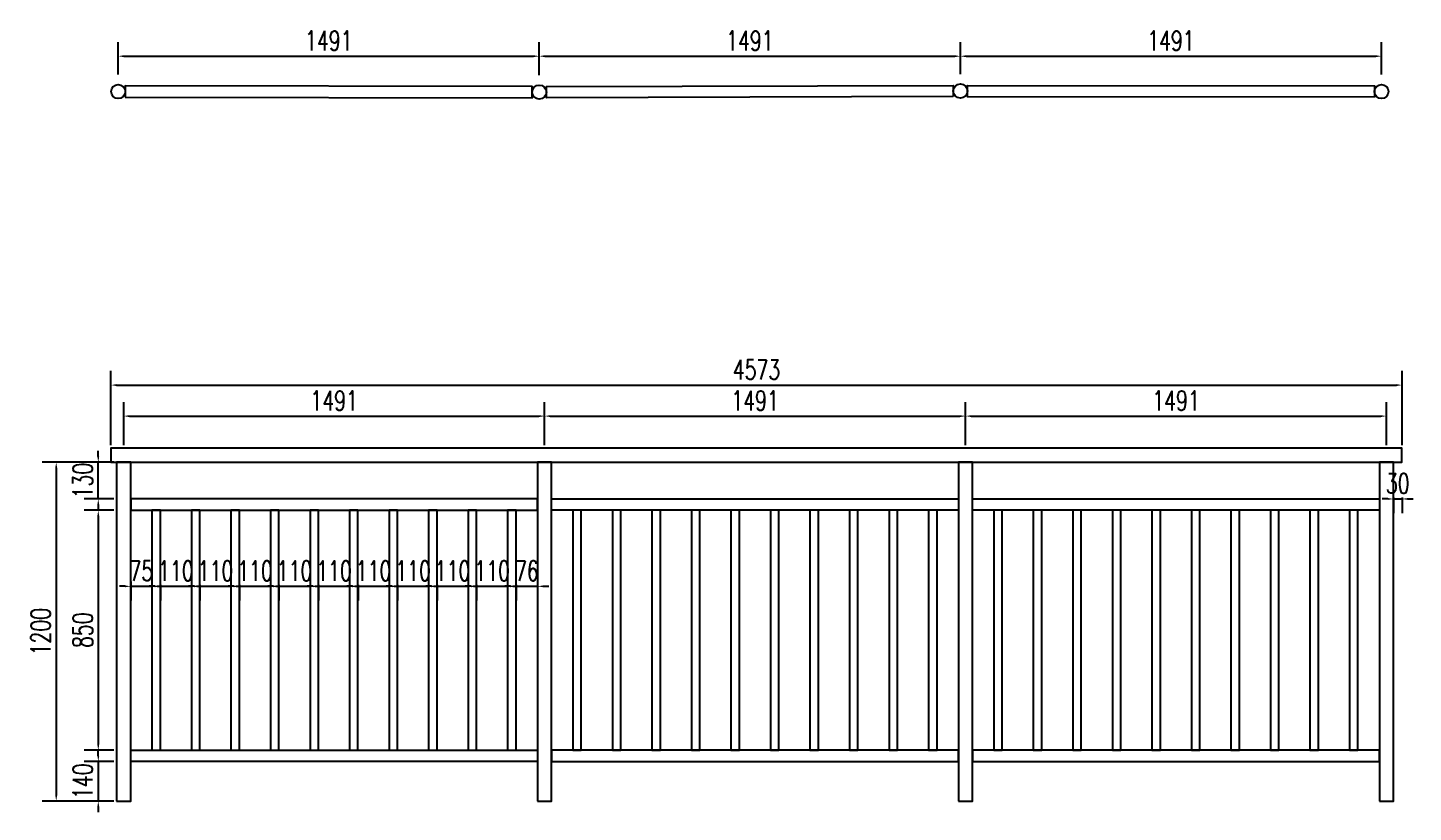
# Model space of a CAD drawing. Header units: millimetres. Extents: x -2430464 to 225692, y -180 to 1805330.
# Drawn here: x -1482052 to -1477144, y 608733 to 611513 of the extents above; entities that cross this region are included whole.
import ezdxf

# ---------------------------------------------------------------- set-up
doc = ezdxf.new("R2010")
doc.units = ezdxf.units.MM
doc.header["$LTSCALE"] = 1000
doc.layers.get('0').update_dxf_attribs({"linetype": 'CONTINUOUS'})
doc.layers.get('DEFPOINTS').update_dxf_attribs({"linetype": 'CONTINUOUS'})
for name, color, linetype in [('W-PLASTIC_RAILINGS塑木栏杆', 6, 'CONTINUOUS'), ('W-WOOD_FLOOR木地板', 30, 'CONTINUOUS'), ('景-通用-文字', 7, 'CONTINUOUS')]:
    doc.layers.add(name, color=color, linetype=linetype)
doc.styles.add('STANDARD_T3', font='simplex.shx', dxfattribs={"width": 0.7, "bigfont": 'gbcbig.shx'})
doc.dimstyles.new('W&&20', dxfattribs={"dimtxt": 70, "dimasz": 20, "dimexe": 50, "dimexo": 60, "dimgap": 20, "dimtad": 1, "dimdec": 0, "dimzin": 0, "dimdsep": 46, "dimtxsty": 'STANDARD_T3', "dimcen": 0.09, "dimclrd": 1, "dimclre": 1, "dimclrt": 7, "dimazin": 2, "dimtfac": 1, "dimtdec": 0, "dimtix": 1, "dimtmove": 2, "dimatfit": 3, "dimfxl": 0, "dimtolj": 1, "dimtzin": 0, "dimarcsym": 0})

# ---------------------------------------------------------------- blocks, each defined once
blk = doc.blocks.new('*D1460')
at = {"layer": 'DEFPOINTS', "color": 0, "transparency": 16777216}
for p in [(-1481757.4, 609973.4), (-1481951.4, 608773.4), (-1481737.4, 608773.4)]:
    blk.add_point(p, dxfattribs=at)
at = {"layer": 'W-WOOD_FLOOR木地板', "color": 1, "lineweight": -2, "transparency": 16777216}
for p, q in [((-1481817.4, 609973.4), (-1482001.4, 609973.4)), ((-1481951.4, 609953.4), (-1481951.4, 608793.4)), ((-1481797.4, 608773.4), (-1482001.4, 608773.4))]:
    blk.add_line(p, q, dxfattribs=at)
at = {"layer": 'W-WOOD_FLOOR木地板', "color": 1, "transparency": 16777216}
for points in [[(-1481954.8, 609953.4), (-1481948.1, 609953.4), (-1481951.4, 609973.4)], [(-1481954.8, 608793.4), (-1481948.1, 608793.4), (-1481951.4, 608773.4)]]:
    blk.add_solid(points, dxfattribs=at)
at = {"layer": 'W-WOOD_FLOOR木地板', "color": 7, "transparency": 16777216, "insert": (-1482006.4, 609373.4), "char_height": 70, "attachment_point": 5, "rotation": 90, "style": 'STANDARD_T3'}
blk.add_mtext('\\A1;1200', dxfattribs=at)
blk = doc.blocks.new('*D1447')
at = {"layer": 'DEFPOINTS', "color": 0, "transparency": 16777216}
for p in [(-1481687.4, 609803.4), (-1481802.4, 608953.4), (-1481687.4, 608953.4)]:
    blk.add_point(p, dxfattribs=at)
at = {"layer": 'W-WOOD_FLOOR木地板', "color": 1, "lineweight": -2, "transparency": 16777216}
for p, q in [((-1481747.4, 609803.4), (-1481852.4, 609803.4)), ((-1481802.4, 609783.4), (-1481802.4, 608973.4)), ((-1481747.4, 608953.4), (-1481852.4, 608953.4))]:
    blk.add_line(p, q, dxfattribs=at)
at = {"layer": 'W-WOOD_FLOOR木地板', "color": 1, "transparency": 16777216}
for points in [[(-1481805.8, 609783.4), (-1481799.1, 609783.4), (-1481802.4, 609803.4)], [(-1481805.8, 608973.4), (-1481799.1, 608973.4), (-1481802.4, 608953.4)]]:
    blk.add_solid(points, dxfattribs=at)
at = {"layer": 'W-WOOD_FLOOR木地板', "color": 7, "transparency": 16777216, "insert": (-1481857.4, 609378.4), "char_height": 70, "attachment_point": 5, "rotation": 90, "style": 'STANDARD_T3'}
blk.add_mtext('\\A1;850', dxfattribs=at)
blk = doc.blocks.new('*D1448')
at = {"layer": 'DEFPOINTS', "color": 0, "transparency": 16777216}
for p in [(-1481802.4, 609973.4), (-1481687.4, 609973.4), (-1481687.4, 609843.4)]:
    blk.add_point(p, dxfattribs=at)
at = {"layer": 'W-WOOD_FLOOR木地板', "color": 1, "lineweight": -2, "transparency": 16777216}
for p, q in [((-1481802.4, 609993.4), (-1481802.4, 610013.4)), ((-1481747.4, 609973.4), (-1481852.4, 609973.4)), ((-1481802.4, 609843.4), (-1481802.4, 609973.4)), ((-1481747.4, 609843.4), (-1481852.4, 609843.4)), ((-1481802.4, 609823.4), (-1481802.4, 609803.4))]:
    blk.add_line(p, q, dxfattribs=at)
at = {"layer": 'W-WOOD_FLOOR木地板', "color": 1, "transparency": 16777216}
for points in [[(-1481805.8, 609993.4), (-1481799.1, 609993.4), (-1481802.4, 609973.4)], [(-1481805.8, 609823.4), (-1481799.1, 609823.4), (-1481802.4, 609843.4)]]:
    blk.add_solid(points, dxfattribs=at)
at = {"layer": 'W-WOOD_FLOOR木地板', "color": 7, "transparency": 16777216, "insert": (-1481857.4, 609908.4), "char_height": 70, "attachment_point": 5, "rotation": 90, "style": 'STANDARD_T3'}
blk.add_mtext('\\A1;130', dxfattribs=at)
blk = doc.blocks.new('*D1461')
at = {"layer": 'DEFPOINTS', "color": 0, "transparency": 16777216}
for p in [(-1481687.4, 608913.4), (-1481802.4, 608773.4), (-1481687.4, 608773.4)]:
    blk.add_point(p, dxfattribs=at)
at = {"layer": 'W-WOOD_FLOOR木地板', "color": 1, "lineweight": -2, "transparency": 16777216}
for p, q in [((-1481802.4, 608933.4), (-1481802.4, 608953.4)), ((-1481747.4, 608913.4), (-1481852.4, 608913.4)), ((-1481802.4, 608913.4), (-1481802.4, 608773.4)), ((-1481747.4, 608773.4), (-1481852.4, 608773.4)), ((-1481802.4, 608753.4), (-1481802.4, 608733.4))]:
    blk.add_line(p, q, dxfattribs=at)
at = {"layer": 'W-WOOD_FLOOR木地板', "color": 1, "transparency": 16777216}
for points in [[(-1481805.7, 608933.4), (-1481799, 608933.4), (-1481802.4, 608913.4)], [(-1481805.7, 608753.4), (-1481799, 608753.4), (-1481802.4, 608773.4)]]:
    blk.add_solid(points, dxfattribs=at)
at = {"layer": 'W-WOOD_FLOOR木地板', "color": 7, "transparency": 16777216, "insert": (-1481857.4, 608843.4), "char_height": 70, "attachment_point": 5, "rotation": 90, "style": 'STANDARD_T3'}
blk.add_mtext('\\A1;140', dxfattribs=at)
blk = doc.blocks.new('*D1462')
at = {"layer": 'DEFPOINTS', "color": 0, "transparency": 16777216}
for p in [(-1480221.4, 610136.9), (-1481712.4, 609973.4), (-1480221.4, 609973.4)]:
    blk.add_point(p, dxfattribs=at)
at = {"layer": 'W-WOOD_FLOOR木地板', "color": 1, "lineweight": -2, "transparency": 16777216}
for p, q in [((-1481712.4, 610033.4), (-1481712.4, 610186.9)), ((-1480221.4, 610033.4), (-1480221.4, 610186.9)), ((-1481692.4, 610136.9), (-1480241.4, 610136.9))]:
    blk.add_line(p, q, dxfattribs=at)
at = {"layer": 'W-WOOD_FLOOR木地板', "color": 1, "transparency": 16777216}
for points in [[(-1481692.4, 610140.2), (-1481692.4, 610133.6), (-1481712.4, 610136.9)], [(-1480241.4, 610140.2), (-1480241.4, 610133.6), (-1480221.4, 610136.9)]]:
    blk.add_solid(points, dxfattribs=at)
at = {"layer": 'W-WOOD_FLOOR木地板', "color": 7, "transparency": 16777216, "insert": (-1480966.9, 610191.9), "char_height": 70, "attachment_point": 5, "style": 'STANDARD_T3'}
blk.add_mtext('\\A1;1491', dxfattribs=at)
blk = doc.blocks.new('*D1463')
at = {"layer": 'DEFPOINTS', "color": 0, "transparency": 16777216}
for p in [(-1478730.4, 610136.9), (-1480221.4, 609973.4), (-1478730.4, 609973.4)]:
    blk.add_point(p, dxfattribs=at)
at = {"layer": 'W-WOOD_FLOOR木地板', "color": 1, "lineweight": -2, "transparency": 16777216}
for p, q in [((-1480221.4, 610033.4), (-1480221.4, 610186.9)), ((-1478730.4, 610033.4), (-1478730.4, 610186.9)), ((-1480201.4, 610136.9), (-1478750.4, 610136.9))]:
    blk.add_line(p, q, dxfattribs=at)
at = {"layer": 'W-WOOD_FLOOR木地板', "color": 1, "transparency": 16777216}
for points in [[(-1480201.4, 610140.2), (-1480201.4, 610133.6), (-1480221.4, 610136.9)], [(-1478750.4, 610140.2), (-1478750.4, 610133.6), (-1478730.4, 610136.9)]]:
    blk.add_solid(points, dxfattribs=at)
at = {"layer": 'W-WOOD_FLOOR木地板', "color": 7, "transparency": 16777216, "insert": (-1479475.9, 610191.9), "char_height": 70, "attachment_point": 5, "style": 'STANDARD_T3'}
blk.add_mtext('\\A1;1491', dxfattribs=at)
blk = doc.blocks.new('*D1464')
at = {"layer": 'DEFPOINTS', "color": 0, "transparency": 16777216}
for p in [(-1477239.4, 610136.9), (-1478730.4, 609973.4), (-1477239.4, 609973.4)]:
    blk.add_point(p, dxfattribs=at)
at = {"layer": 'W-WOOD_FLOOR木地板', "color": 1, "lineweight": -2, "transparency": 16777216}
for p, q in [((-1478730.4, 610033.4), (-1478730.4, 610186.9)), ((-1477239.4, 610033.4), (-1477239.4, 610186.9)), ((-1478710.4, 610136.9), (-1477259.4, 610136.9))]:
    blk.add_line(p, q, dxfattribs=at)
at = {"layer": 'W-WOOD_FLOOR木地板', "color": 1, "transparency": 16777216}
for points in [[(-1478710.4, 610140.2), (-1478710.4, 610133.6), (-1478730.4, 610136.9)], [(-1477259.4, 610140.2), (-1477259.4, 610133.6), (-1477239.4, 610136.9)]]:
    blk.add_solid(points, dxfattribs=at)
at = {"layer": 'W-WOOD_FLOOR木地板', "color": 7, "transparency": 16777216, "insert": (-1477984.9, 610191.9), "char_height": 70, "attachment_point": 5, "style": 'STANDARD_T3'}
blk.add_mtext('\\A1;1491', dxfattribs=at)
blk = doc.blocks.new('*U1443')
at = {"layer": 'W-PLASTIC_RAILINGS塑木栏杆'}
blk.add_lwpolyline([(-15, -420), (15, -420), (15, 430), (-15, 430)], close=True, dxfattribs=at)
blk = doc.blocks.new('*U1444')
at = {"layer": 'W-PLASTIC_RAILINGS塑木栏杆', "color": 0, "linetype": 'ByBlock', "lineweight": -2, "transparency": 16777216}
for p in [(0, 0), (140, 0), (280, 0), (420, 0), (560, 0), (700, 0), (840, 0), (980, 0), (1120, 0), (1260, 0)]:
    blk.add_blockref('*U1443', p, dxfattribs=at)
blk = doc.blocks.new('*D1449')
at = {"layer": 'DEFPOINTS', "color": 0, "transparency": 16777216}
for p in [(-1481687.4, 609610.9), (-1481612.4, 609610.9), (-1481612.4, 609533.9)]:
    blk.add_point(p, dxfattribs=at)
at = {"layer": 'W-WOOD_FLOOR木地板', "color": 1, "lineweight": -2, "transparency": 16777216}
for p, q in [((-1481707.4, 609533.9), (-1481727.4, 609533.9)), ((-1481687.4, 609550.9), (-1481687.4, 609483.9)), ((-1481687.4, 609533.9), (-1481612.4, 609533.9)), ((-1481612.4, 609550.9), (-1481612.4, 609483.9)), ((-1481592.4, 609533.9), (-1481572.4, 609533.9))]:
    blk.add_line(p, q, dxfattribs=at)
at = {"layer": 'W-WOOD_FLOOR木地板', "color": 1, "transparency": 16777216}
for points in [[(-1481707.4, 609537.2), (-1481707.4, 609530.6), (-1481687.4, 609533.9)], [(-1481592.4, 609537.2), (-1481592.4, 609530.6), (-1481612.4, 609533.9)]]:
    blk.add_solid(points, dxfattribs=at)
at = {"layer": 'W-WOOD_FLOOR木地板', "color": 7, "transparency": 16777216, "insert": (-1481649.9, 609588.9), "char_height": 70, "attachment_point": 5, "style": 'STANDARD_T3'}
blk.add_mtext('\\A1;75', dxfattribs=at)
blk = doc.blocks.new('*D1450')
at = {"layer": 'DEFPOINTS', "color": 0, "transparency": 16777216}
for p in [(-1480742.4, 609657.8), (-1480632.4, 609657.8), (-1480632.4, 609533.9)]:
    blk.add_point(p, dxfattribs=at)
at = {"layer": '景-通用-文字', "color": 1, "lineweight": -2, "transparency": 16777216}
for p, q in [((-1480762.4, 609533.9), (-1480782.4, 609533.9)), ((-1480742.4, 609538.9), (-1480742.4, 609483.9)), ((-1480742.4, 609533.9), (-1480632.4, 609533.9)), ((-1480632.4, 609538.9), (-1480632.4, 609483.9)), ((-1480612.4, 609533.9), (-1480592.4, 609533.9))]:
    blk.add_line(p, q, dxfattribs=at)
at = {"layer": '景-通用-文字', "color": 1, "transparency": 16777216}
for points in [[(-1480762.4, 609537.2), (-1480762.4, 609530.6), (-1480742.4, 609533.9)], [(-1480612.4, 609537.2), (-1480612.4, 609530.6), (-1480632.4, 609533.9)]]:
    blk.add_solid(points, dxfattribs=at)
at = {"layer": '景-通用-文字', "color": 7, "transparency": 16777216, "insert": (-1480687.4, 609588.9), "char_height": 70, "attachment_point": 5, "style": 'STANDARD_T3'}
blk.add_mtext('\\A1;110', dxfattribs=at)
blk = doc.blocks.new('*D1451')
at = {"layer": 'DEFPOINTS', "color": 0, "transparency": 16777216}
for p in [(-1480462.4, 609657.8), (-1480352.4, 609657.8), (-1480352.4, 609533.9)]:
    blk.add_point(p, dxfattribs=at)
at = {"layer": '景-通用-文字', "color": 1, "lineweight": -2, "transparency": 16777216}
for p, q in [((-1480482.4, 609533.9), (-1480502.4, 609533.9)), ((-1480462.4, 609538.9), (-1480462.4, 609483.9)), ((-1480462.4, 609533.9), (-1480352.4, 609533.9)), ((-1480352.4, 609538.9), (-1480352.4, 609483.9)), ((-1480332.4, 609533.9), (-1480312.4, 609533.9))]:
    blk.add_line(p, q, dxfattribs=at)
at = {"layer": '景-通用-文字', "color": 1, "transparency": 16777216}
for points in [[(-1480482.4, 609537.2), (-1480482.4, 609530.6), (-1480462.4, 609533.9)], [(-1480332.4, 609537.2), (-1480332.4, 609530.6), (-1480352.4, 609533.9)]]:
    blk.add_solid(points, dxfattribs=at)
at = {"layer": '景-通用-文字', "color": 7, "transparency": 16777216, "insert": (-1480407.4, 609588.9), "char_height": 70, "attachment_point": 5, "style": 'STANDARD_T3'}
blk.add_mtext('\\A1;110', dxfattribs=at)
blk = doc.blocks.new('*D1452')
at = {"layer": 'DEFPOINTS', "color": 0, "transparency": 16777216}
for p in [(-1480322.4, 609657.8), (-1480246.4, 609657.8), (-1480246.4, 609533.9)]:
    blk.add_point(p, dxfattribs=at)
at = {"layer": '景-通用-文字', "color": 1, "lineweight": -2, "transparency": 16777216}
for p, q in [((-1480342.4, 609533.9), (-1480362.4, 609533.9)), ((-1480322.4, 609538.9), (-1480322.4, 609483.9)), ((-1480322.4, 609533.9), (-1480246.4, 609533.9)), ((-1480246.4, 609538.9), (-1480246.4, 609483.9)), ((-1480226.4, 609533.9), (-1480206.4, 609533.9))]:
    blk.add_line(p, q, dxfattribs=at)
at = {"layer": '景-通用-文字', "color": 1, "transparency": 16777216}
for points in [[(-1480342.4, 609537.2), (-1480342.4, 609530.6), (-1480322.4, 609533.9)], [(-1480226.4, 609537.2), (-1480226.4, 609530.6), (-1480246.4, 609533.9)]]:
    blk.add_solid(points, dxfattribs=at)
at = {"layer": '景-通用-文字', "color": 7, "transparency": 16777216, "insert": (-1480284.4, 609588.9), "char_height": 70, "attachment_point": 5, "style": 'STANDARD_T3'}
blk.add_mtext('\\A1;76', dxfattribs=at)
blk = doc.blocks.new('*D1453')
at = {"layer": 'DEFPOINTS', "color": 0, "transparency": 16777216}
for p in [(-1480602.4, 609657.8), (-1480492.4, 609657.8), (-1480492.4, 609533.9)]:
    blk.add_point(p, dxfattribs=at)
at = {"layer": '景-通用-文字', "color": 1, "lineweight": -2, "transparency": 16777216}
for p, q in [((-1480622.4, 609533.9), (-1480642.4, 609533.9)), ((-1480602.4, 609538.9), (-1480602.4, 609483.9)), ((-1480602.4, 609533.9), (-1480492.4, 609533.9)), ((-1480492.4, 609538.9), (-1480492.4, 609483.9)), ((-1480472.4, 609533.9), (-1480452.4, 609533.9))]:
    blk.add_line(p, q, dxfattribs=at)
at = {"layer": '景-通用-文字', "color": 1, "transparency": 16777216}
for points in [[(-1480622.4, 609537.2), (-1480622.4, 609530.6), (-1480602.4, 609533.9)], [(-1480472.4, 609537.2), (-1480472.4, 609530.6), (-1480492.4, 609533.9)]]:
    blk.add_solid(points, dxfattribs=at)
at = {"layer": '景-通用-文字', "color": 7, "transparency": 16777216, "insert": (-1480547.4, 609588.9), "char_height": 70, "attachment_point": 5, "style": 'STANDARD_T3'}
blk.add_mtext('\\A1;110', dxfattribs=at)
blk = doc.blocks.new('*D1454')
at = {"layer": 'DEFPOINTS', "color": 0, "transparency": 16777216}
for p in [(-1480882.4, 609657.8), (-1480772.4, 609657.8), (-1480772.4, 609533.9)]:
    blk.add_point(p, dxfattribs=at)
at = {"layer": '景-通用-文字', "color": 1, "lineweight": -2, "transparency": 16777216}
for p, q in [((-1480902.4, 609533.9), (-1480922.4, 609533.9)), ((-1480882.4, 609538.9), (-1480882.4, 609483.9)), ((-1480882.4, 609533.9), (-1480772.4, 609533.9)), ((-1480772.4, 609538.9), (-1480772.4, 609483.9)), ((-1480752.4, 609533.9), (-1480732.4, 609533.9))]:
    blk.add_line(p, q, dxfattribs=at)
at = {"layer": '景-通用-文字', "color": 1, "transparency": 16777216}
for points in [[(-1480902.4, 609537.2), (-1480902.4, 609530.6), (-1480882.4, 609533.9)], [(-1480752.4, 609537.2), (-1480752.4, 609530.6), (-1480772.4, 609533.9)]]:
    blk.add_solid(points, dxfattribs=at)
at = {"layer": '景-通用-文字', "color": 7, "transparency": 16777216, "insert": (-1480827.4, 609588.9), "char_height": 70, "attachment_point": 5, "style": 'STANDARD_T3'}
blk.add_mtext('\\A1;110', dxfattribs=at)
blk = doc.blocks.new('*D1455')
at = {"layer": 'DEFPOINTS', "color": 0, "transparency": 16777216}
for p in [(-1481022.4, 609657.8), (-1480912.4, 609657.8), (-1480912.4, 609533.9)]:
    blk.add_point(p, dxfattribs=at)
at = {"layer": '景-通用-文字', "color": 1, "lineweight": -2, "transparency": 16777216}
for p, q in [((-1481042.4, 609533.9), (-1481062.4, 609533.9)), ((-1481022.4, 609538.9), (-1481022.4, 609483.9)), ((-1481022.4, 609533.9), (-1480912.4, 609533.9)), ((-1480912.4, 609538.9), (-1480912.4, 609483.9)), ((-1480892.4, 609533.9), (-1480872.4, 609533.9))]:
    blk.add_line(p, q, dxfattribs=at)
at = {"layer": '景-通用-文字', "color": 1, "transparency": 16777216}
for points in [[(-1481042.4, 609537.2), (-1481042.4, 609530.6), (-1481022.4, 609533.9)], [(-1480892.4, 609537.2), (-1480892.4, 609530.6), (-1480912.4, 609533.9)]]:
    blk.add_solid(points, dxfattribs=at)
at = {"layer": '景-通用-文字', "color": 7, "transparency": 16777216, "insert": (-1480967.4, 609588.9), "char_height": 70, "attachment_point": 5, "style": 'STANDARD_T3'}
blk.add_mtext('\\A1;110', dxfattribs=at)
blk = doc.blocks.new('*D1456')
at = {"layer": 'DEFPOINTS', "color": 0, "transparency": 16777216}
for p in [(-1481162.4, 609657.8), (-1481052.4, 609657.8), (-1481052.4, 609533.9)]:
    blk.add_point(p, dxfattribs=at)
at = {"layer": '景-通用-文字', "color": 1, "lineweight": -2, "transparency": 16777216}
for p, q in [((-1481182.4, 609533.9), (-1481202.4, 609533.9)), ((-1481162.4, 609538.9), (-1481162.4, 609483.9)), ((-1481162.4, 609533.9), (-1481052.4, 609533.9)), ((-1481052.4, 609538.9), (-1481052.4, 609483.9)), ((-1481032.4, 609533.9), (-1481012.4, 609533.9))]:
    blk.add_line(p, q, dxfattribs=at)
at = {"layer": '景-通用-文字', "color": 1, "transparency": 16777216}
for points in [[(-1481182.4, 609537.2), (-1481182.4, 609530.6), (-1481162.4, 609533.9)], [(-1481032.4, 609537.2), (-1481032.4, 609530.6), (-1481052.4, 609533.9)]]:
    blk.add_solid(points, dxfattribs=at)
at = {"layer": '景-通用-文字', "color": 7, "transparency": 16777216, "insert": (-1481107.4, 609588.9), "char_height": 70, "attachment_point": 5, "style": 'STANDARD_T3'}
blk.add_mtext('\\A1;110', dxfattribs=at)
blk = doc.blocks.new('*D1457')
at = {"layer": 'DEFPOINTS', "color": 0, "transparency": 16777216}
for p in [(-1481302.4, 609657.8), (-1481192.4, 609657.8), (-1481192.4, 609533.9)]:
    blk.add_point(p, dxfattribs=at)
at = {"layer": '景-通用-文字', "color": 1, "lineweight": -2, "transparency": 16777216}
for p, q in [((-1481322.4, 609533.9), (-1481342.4, 609533.9)), ((-1481302.4, 609538.9), (-1481302.4, 609483.9)), ((-1481302.4, 609533.9), (-1481192.4, 609533.9)), ((-1481192.4, 609538.9), (-1481192.4, 609483.9)), ((-1481172.4, 609533.9), (-1481152.4, 609533.9))]:
    blk.add_line(p, q, dxfattribs=at)
at = {"layer": '景-通用-文字', "color": 1, "transparency": 16777216}
for points in [[(-1481322.4, 609537.2), (-1481322.4, 609530.6), (-1481302.4, 609533.9)], [(-1481172.4, 609537.2), (-1481172.4, 609530.6), (-1481192.4, 609533.9)]]:
    blk.add_solid(points, dxfattribs=at)
at = {"layer": '景-通用-文字', "color": 7, "transparency": 16777216, "insert": (-1481247.4, 609588.9), "char_height": 70, "attachment_point": 5, "style": 'STANDARD_T3'}
blk.add_mtext('\\A1;110', dxfattribs=at)
blk = doc.blocks.new('*D1458')
at = {"layer": 'DEFPOINTS', "color": 0, "transparency": 16777216}
for p in [(-1481442.4, 609657.8), (-1481332.4, 609657.8), (-1481332.4, 609533.9)]:
    blk.add_point(p, dxfattribs=at)
at = {"layer": '景-通用-文字', "color": 1, "lineweight": -2, "transparency": 16777216}
for p, q in [((-1481462.4, 609533.9), (-1481482.4, 609533.9)), ((-1481442.4, 609538.9), (-1481442.4, 609483.9)), ((-1481442.4, 609533.9), (-1481332.4, 609533.9)), ((-1481332.4, 609538.9), (-1481332.4, 609483.9)), ((-1481312.4, 609533.9), (-1481292.4, 609533.9))]:
    blk.add_line(p, q, dxfattribs=at)
at = {"layer": '景-通用-文字', "color": 1, "transparency": 16777216}
for points in [[(-1481462.4, 609537.2), (-1481462.4, 609530.6), (-1481442.4, 609533.9)], [(-1481312.4, 609537.2), (-1481312.4, 609530.6), (-1481332.4, 609533.9)]]:
    blk.add_solid(points, dxfattribs=at)
at = {"layer": '景-通用-文字', "color": 7, "transparency": 16777216, "insert": (-1481387.4, 609588.9), "char_height": 70, "attachment_point": 5, "style": 'STANDARD_T3'}
blk.add_mtext('\\A1;110', dxfattribs=at)
blk = doc.blocks.new('*D1459')
at = {"layer": 'DEFPOINTS', "color": 0, "transparency": 16777216}
for p in [(-1481582.4, 609657.8), (-1481472.4, 609657.8), (-1481472.4, 609533.9)]:
    blk.add_point(p, dxfattribs=at)
at = {"layer": '景-通用-文字', "color": 1, "lineweight": -2, "transparency": 16777216}
for p, q in [((-1481602.4, 609533.9), (-1481622.4, 609533.9)), ((-1481582.4, 609538.9), (-1481582.4, 609483.9)), ((-1481582.4, 609533.9), (-1481472.4, 609533.9)), ((-1481472.4, 609538.9), (-1481472.4, 609483.9)), ((-1481452.4, 609533.9), (-1481432.4, 609533.9))]:
    blk.add_line(p, q, dxfattribs=at)
at = {"layer": '景-通用-文字', "color": 1, "transparency": 16777216}
for points in [[(-1481602.4, 609537.2), (-1481602.4, 609530.6), (-1481582.4, 609533.9)], [(-1481452.4, 609537.2), (-1481452.4, 609530.6), (-1481472.4, 609533.9)]]:
    blk.add_solid(points, dxfattribs=at)
at = {"layer": '景-通用-文字', "color": 7, "transparency": 16777216, "insert": (-1481527.4, 609588.9), "char_height": 70, "attachment_point": 5, "style": 'STANDARD_T3'}
blk.add_mtext('\\A1;110', dxfattribs=at)
blk = doc.blocks.new('*U1445')
at = {"layer": 'W-PLASTIC_RAILINGS塑木栏杆'}
blk.add_lwpolyline([(-15, -420), (15, -420), (15, 430), (-15, 430)], close=True, dxfattribs=at)
blk = doc.blocks.new('*U1446')
at = {"layer": 'W-PLASTIC_RAILINGS塑木栏杆', "color": 0, "linetype": 'ByBlock', "lineweight": -2, "transparency": 16777216}
for p in [(0, 0), (140, 0), (280, 0), (420, 0), (560, 0), (700, 0), (840, 0), (980, 0), (1120, 0), (1260, 0)]:
    blk.add_blockref('*U1445', p, dxfattribs=at)
blk = doc.blocks.new('*U1441')
at = {"layer": 'W-PLASTIC_RAILINGS塑木栏杆'}
blk.add_lwpolyline([(-15, -420), (15, -420), (15, 430), (-15, 430)], close=True, dxfattribs=at)
blk = doc.blocks.new('*U1442')
at = {"layer": 'W-PLASTIC_RAILINGS塑木栏杆', "color": 0, "linetype": 'ByBlock', "lineweight": -2, "transparency": 16777216}
for p in [(0, 0), (140, 0), (280, 0), (420, 0), (560, 0), (700, 0), (840, 0), (980, 0), (1120, 0), (1260, 0)]:
    blk.add_blockref('*U1441', p, dxfattribs=at)
blk = doc.blocks.new('*D2149')
at = {"color": 1, "lineweight": -2, "transparency": 16777216}
for p, q in [((-1477234.4, 609843.4), (-1477254.4, 609843.4)), ((-1477214.4, 609848.4), (-1477214.4, 609793.4)), ((-1477214.4, 609843.4), (-1477184.4, 609843.4)), ((-1477184.4, 609848.4), (-1477184.4, 609793.4)), ((-1477164.4, 609843.4), (-1477144.4, 609843.4))]:
    blk.add_line(p, q, dxfattribs=at)
at = {"color": 1, "transparency": 16777216}
for points in [[(-1477234.4, 609846.7), (-1477234.4, 609840.1), (-1477214.4, 609843.4)], [(-1477164.4, 609846.7), (-1477164.4, 609840.1), (-1477184.4, 609843.4)]]:
    blk.add_solid(points, dxfattribs=at)
at = {"layer": 'DEFPOINTS', "color": 0, "transparency": 16777216}
for p in [(-1477214.4, 609973.4), (-1477184.4, 609973.4), (-1477184.4, 609843.4)]:
    blk.add_point(p, dxfattribs=at)
at = {"color": 7, "transparency": 16777216, "insert": (-1477199.4, 609898.4), "char_height": 70, "attachment_point": 5, "style": 'STANDARD_T3'}
blk.add_mtext('\\A1;30', dxfattribs=at)
blk = doc.blocks.new('*D2150')
at = {"layer": 'DEFPOINTS', "color": 0, "transparency": 16777216}
for p in [(-1477184.4, 610246.8), (-1481757.4, 609973.4), (-1477184.4, 609973.4)]:
    blk.add_point(p, dxfattribs=at)
at = {"layer": 'W-WOOD_FLOOR木地板', "color": 1, "lineweight": -2, "transparency": 16777216}
for p, q in [((-1481757.4, 610033.4), (-1481757.4, 610296.8)), ((-1477184.4, 610033.4), (-1477184.4, 610296.8)), ((-1481737.4, 610246.8), (-1477204.4, 610246.8))]:
    blk.add_line(p, q, dxfattribs=at)
at = {"layer": 'W-WOOD_FLOOR木地板', "color": 1, "transparency": 16777216}
for points in [[(-1481737.4, 610250.2), (-1481737.4, 610243.5), (-1481757.4, 610246.8)], [(-1477204.4, 610250.2), (-1477204.4, 610243.5), (-1477184.4, 610246.8)]]:
    blk.add_solid(points, dxfattribs=at)
at = {"layer": 'W-WOOD_FLOOR木地板', "color": 7, "transparency": 16777216, "insert": (-1479470.9, 610301.8), "char_height": 70, "attachment_point": 5, "style": 'STANDARD_T3'}
blk.add_mtext('\\A1;4573', dxfattribs=at)
blk = doc.blocks.new('*D2335')
at = {"color": 1, "lineweight": -2, "transparency": 16777216}
for p, q in [((-1481731.8, 611346.7), (-1481731.8, 611461.9)), ((-1480240.3, 611344.8), (-1480240.3, 611461.9)), ((-1481711.8, 611411.9), (-1480260.3, 611411.9))]:
    blk.add_line(p, q, dxfattribs=at)
at = {"color": 1, "transparency": 16777216}
for points in [[(-1481711.8, 611415.3), (-1481711.8, 611408.6), (-1481731.8, 611411.9)], [(-1480260.3, 611415.3), (-1480260.3, 611408.6), (-1480240.3, 611411.9)]]:
    blk.add_solid(points, dxfattribs=at)
at = {"layer": 'DEFPOINTS', "color": 0, "transparency": 16777216}
for p in [(-1480240.3, 611411.9), (-1481731.8, 611286.7), (-1480240.3, 611284.8)]:
    blk.add_point(p, dxfattribs=at)
at = {"color": 7, "transparency": 16777216, "insert": (-1480986, 611466.9), "char_height": 70, "attachment_point": 5, "style": 'STANDARD_T3'}
blk.add_mtext('\\A1;1491', dxfattribs=at)
blk = doc.blocks.new('*D2336')
at = {"color": 1, "lineweight": -2, "transparency": 16777216}
for p, q in [((-1480240.3, 611344.8), (-1480240.3, 611461.9)), ((-1478748.8, 611348.6), (-1478748.8, 611461.9)), ((-1480220.3, 611411.9), (-1478768.8, 611411.9))]:
    blk.add_line(p, q, dxfattribs=at)
at = {"color": 1, "transparency": 16777216}
for points in [[(-1480220.3, 611415.3), (-1480220.3, 611408.6), (-1480240.3, 611411.9)], [(-1478768.8, 611415.3), (-1478768.8, 611408.6), (-1478748.8, 611411.9)]]:
    blk.add_solid(points, dxfattribs=at)
at = {"layer": 'DEFPOINTS', "color": 0, "transparency": 16777216}
for p in [(-1478748.8, 611411.9), (-1480240.3, 611284.8), (-1478748.8, 611288.6)]:
    blk.add_point(p, dxfattribs=at)
at = {"color": 7, "transparency": 16777216, "insert": (-1479494.5, 611466.9), "char_height": 70, "attachment_point": 5, "style": 'STANDARD_T3'}
blk.add_mtext('\\A1;1491', dxfattribs=at)
blk = doc.blocks.new('*D2337')
at = {"color": 1, "lineweight": -2, "transparency": 16777216}
for p, q in [((-1478748.8, 611348.6), (-1478748.8, 611461.9)), ((-1477257.3, 611346.7), (-1477257.3, 611461.9)), ((-1478728.8, 611411.9), (-1477277.3, 611411.9))]:
    blk.add_line(p, q, dxfattribs=at)
at = {"color": 1, "transparency": 16777216}
for points in [[(-1478728.8, 611415.3), (-1478728.8, 611408.6), (-1478748.8, 611411.9)], [(-1477277.3, 611415.3), (-1477277.3, 611408.6), (-1477257.3, 611411.9)]]:
    blk.add_solid(points, dxfattribs=at)
at = {"layer": 'DEFPOINTS', "color": 0, "transparency": 16777216}
for p in [(-1477257.3, 611411.9), (-1478748.8, 611288.6), (-1477257.3, 611286.7)]:
    blk.add_point(p, dxfattribs=at)
at = {"color": 7, "transparency": 16777216, "insert": (-1478003.1, 611466.9), "char_height": 70, "attachment_point": 5, "style": 'STANDARD_T3'}
blk.add_mtext('\\A1;1491', dxfattribs=at)

msp = doc.modelspace()

# ---------------------------------------------------------------- linework, layer by layer
at = {"layer": 'W-PLASTIC_RAILINGS塑木栏杆'}
for points in [[(-1481706.78, 611266.65), (-1480265.28, 611264.81), (-1480265.23, 611304.81), (-1481706.73, 611306.65)], [(-1478773.83, 611268.61), (-1480215.28, 611264.75), (-1480215.23, 611304.75), (-1478773.78, 611308.61)], [(-1477282.34, 611266.71), (-1478723.83, 611268.54), (-1478723.78, 611308.54), (-1477282.29, 611306.71)], [(-1481757.44, 609973.41), (-1477184.44, 609973.41), (-1477184.44, 610023.41), (-1481757.44, 610023.41)], [(-1481737.44, 608773.41), (-1481687.44, 608773.41), (-1481687.44, 609973.41), (-1481737.44, 609973.41)], [(-1480246.44, 608773.41), (-1480196.44, 608773.41), (-1480196.44, 609973.41), (-1480246.44, 609973.41)], [(-1478755.44, 608773.41), (-1478705.44, 608773.41), (-1478705.44, 609973.41), (-1478755.44, 609973.41)], [(-1477264.44, 608773.41), (-1477214.44, 608773.41), (-1477214.44, 609973.41), (-1477264.44, 609973.41)], [(-1481687.44, 609803.41), (-1480246.44, 609803.41), (-1480246.44, 609843.41), (-1481687.44, 609843.41)], [(-1478755.44, 609803.41), (-1480196.44, 609803.41), (-1480196.44, 609843.41), (-1478755.44, 609843.41)], [(-1477264.44, 609803.41), (-1478705.44, 609803.41), (-1478705.44, 609843.41), (-1477264.44, 609843.41)], [(-1481687.44, 608953.41), (-1480246.44, 608953.41), (-1480246.44, 608913.41), (-1481687.44, 608913.41)], [(-1478755.44, 608953.41), (-1480196.44, 608953.41), (-1480196.44, 608913.41), (-1478755.44, 608913.41)], [(-1477264.44, 608953.41), (-1478705.44, 608953.41), (-1478705.44, 608913.41), (-1477264.44, 608913.41)]]:
    msp.add_lwpolyline(points, close=True, dxfattribs=at)
for centre in [(-1481731.76, 611286.68), (-1480240.26, 611284.78), (-1478748.81, 611288.57), (-1477257.31, 611286.68)]:
    msp.add_circle(centre, 25, dxfattribs=at)

# ---------------------------------------------------------------- block references
for name, p in [('*U1444', (-1481597.44, 609373.41)), ('*U1446', (-1480106.44, 609373.41)), ('*U1442', (-1478615.44, 609373.41))]:
    msp.add_blockref(name, p, dxfattribs=at)

# ---------------------------------------------------------------- dimensions: what is measured, and where the dimension line sits
for base, p1, p2, picture, middle in [((-1480240.2593, 611411.9294), (-1481731.7581, 611286.678), (-1480240.2593, 611284.7813), '*D2335', (-1480986.0087, 611466.9294)), ((-1478748.81, 611411.93), (-1480240.26, 611284.78), (-1478748.81, 611288.57), '*D2336', (-1479494.53, 611466.93)), ((-1477257.3104, 611411.9294), (-1478748.8092, 611288.5747), (-1477257.3104, 611286.678), '*D2337', (-1478003.0598, 611466.9294))]:
    dim = msp.add_linear_dim(base=base, p1=p1, p2=p2, dimstyle='W&&20')
    dim.commit()
    dim.dimension.update_dxf_attribs({"geometry": picture, "text_midpoint": middle})
at = {"color": 1}
dim = msp.add_linear_dim(base=(-1477184.44, 609843.41), p1=(-1477214.44, 609973.41), p2=(-1477184.44, 609973.41), dimstyle='W&&20', override={"dimfxl": 5, "dimfxlon": 1, "dimarcsym": 2}, dxfattribs=at)
dim.commit()
dim.dimension.update_dxf_attribs({"geometry": '*D2149', "text_midpoint": (-1477199.44, 609898.41)})
at = {"layer": 'W-WOOD_FLOOR木地板'}
for base, p1, p2, picture, middle in [((-1477184.44, 610246.82), (-1481757.44, 609973.41), (-1477184.44, 609973.41), '*D2150', (-1479470.94, 610301.82)), ((-1480221.44, 610136.91), (-1481712.44, 609973.41), (-1480221.44, 609973.41), '*D1462', (-1480966.94, 610191.91)), ((-1478730.44, 610136.91), (-1480221.44, 609973.41), (-1478730.44, 609973.41), '*D1463', (-1479475.94, 610191.91)), ((-1477239.44, 610136.91), (-1478730.44, 609973.41), (-1477239.44, 609973.41), '*D1464', (-1477984.94, 610191.91)), ((-1481612.44, 609533.91), (-1481687.44, 609610.91), (-1481612.44, 609610.91), '*D1449', (-1481649.94, 609588.91))]:
    dim = msp.add_linear_dim(base=base, p1=p1, p2=p2, dimstyle='W&&20', dxfattribs=at)
    dim.commit()
    dim.dimension.update_dxf_attribs({"geometry": picture, "text_midpoint": middle})
for base, p1, p2, picture, middle in [((-1481802.44, 609973.41), (-1481687.44, 609843.41), (-1481687.44, 609973.41), '*D1448', (-1481857.44, 609908.41)), ((-1481951.44, 608773.41), (-1481757.44, 609973.41), (-1481737.44, 608773.41), '*D1460', (-1482006.44, 609373.41)), ((-1481802.44, 608953.41), (-1481687.44, 609803.41), (-1481687.44, 608953.41), '*D1447', (-1481857.44, 609378.41)), ((-1481802.37, 608773.41), (-1481687.44, 608913.41), (-1481687.44, 608773.41), '*D1461', (-1481857.37, 608843.41))]:
    dim = msp.add_linear_dim(base=base, p1=p1, p2=p2, angle=90, dimstyle='W&&20', dxfattribs=at)
    dim.commit()
    dim.dimension.update_dxf_attribs({"geometry": picture, "text_midpoint": middle})
at = {"layer": '景-通用-文字', "color": 3}
for base, p1, p2, picture, middle in [((-1481472.44, 609533.91), (-1481582.44, 609657.83), (-1481472.44, 609657.83), '*D1459', (-1481527.44, 609588.91)), ((-1481332.44, 609533.91), (-1481442.44, 609657.83), (-1481332.44, 609657.83), '*D1458', (-1481387.44, 609588.91)), ((-1481192.44, 609533.91), (-1481302.44, 609657.83), (-1481192.44, 609657.83), '*D1457', (-1481247.44, 609588.91)), ((-1481052.44, 609533.91), (-1481162.44, 609657.83), (-1481052.44, 609657.83), '*D1456', (-1481107.44, 609588.91)), ((-1480912.44, 609533.91), (-1481022.44, 609657.83), (-1480912.44, 609657.83), '*D1455', (-1480967.44, 609588.91)), ((-1480772.44, 609533.91), (-1480882.44, 609657.83), (-1480772.44, 609657.83), '*D1454', (-1480827.44, 609588.91)), ((-1480632.44, 609533.91), (-1480742.44, 609657.83), (-1480632.44, 609657.83), '*D1450', (-1480687.44, 609588.91)), ((-1480492.44, 609533.91), (-1480602.44, 609657.83), (-1480492.44, 609657.83), '*D1453', (-1480547.44, 609588.91)), ((-1480352.44, 609533.91), (-1480462.44, 609657.83), (-1480352.44, 609657.83), '*D1451', (-1480407.44, 609588.91)), ((-1480246.44, 609533.91), (-1480322.44, 609657.83), (-1480246.44, 609657.83), '*D1452', (-1480284.44, 609588.91))]:
    dim = msp.add_linear_dim(base=base, p1=p1, p2=p2, dimstyle='W&&20', override={"dimfxl": 5, "dimfxlon": 1, "dimarcsym": 2}, dxfattribs=at)
    dim.commit()
    dim.dimension.update_dxf_attribs({"geometry": picture, "text_midpoint": middle})

doc.saveas('drawing.dxf')
